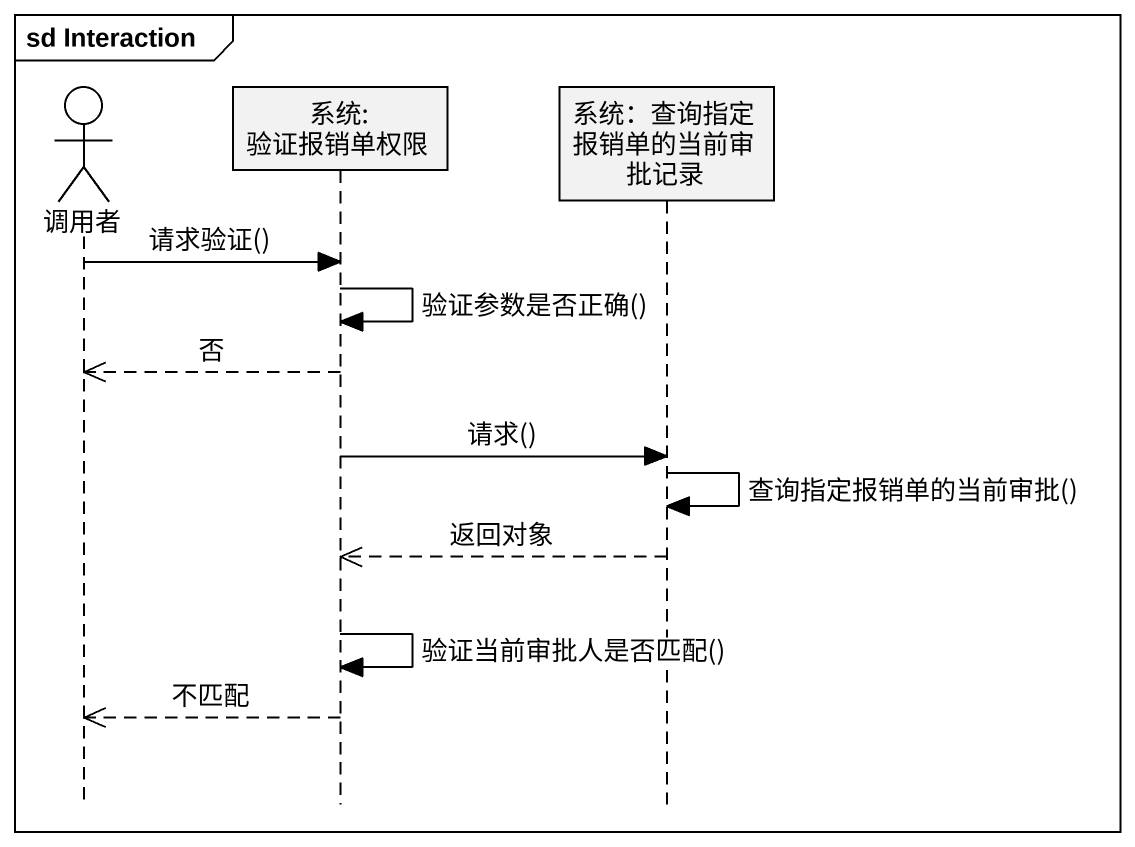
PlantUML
@startuml
mainframe sd Interaction
hide footbox
actor 调用者
participant "系统: 验证报销单权限" as 系统_验证报销单权限
participant "系统：查询指定报销单的当前审批记录" as 系统_查询指定报销单的当前审批记录

调用者 -> 系统_验证报销单权限 : 请求验证()
系统_验证报销单权限 -> 系统_验证报销单权限 : 验证参数是否正确()
系统_验证报销单权限 -->> 调用者 : 否
系统_验证报销单权限 -> 系统_查询指定报销单的当前审批记录 : 请求()
系统_查询指定报销单的当前审批记录 -> 系统_查询指定报销单的当前审批记录 : 查询指定报销单的当前审批()
系统_查询指定报销单的当前审批记录 -->> 系统_验证报销单权限 : 返回对象
系统_验证报销单权限 -> 系统_验证报销单权限 : 验证当前审批人是否匹配()
系统_验证报销单权限 -->> 调用者 : 不匹配
@enduml
